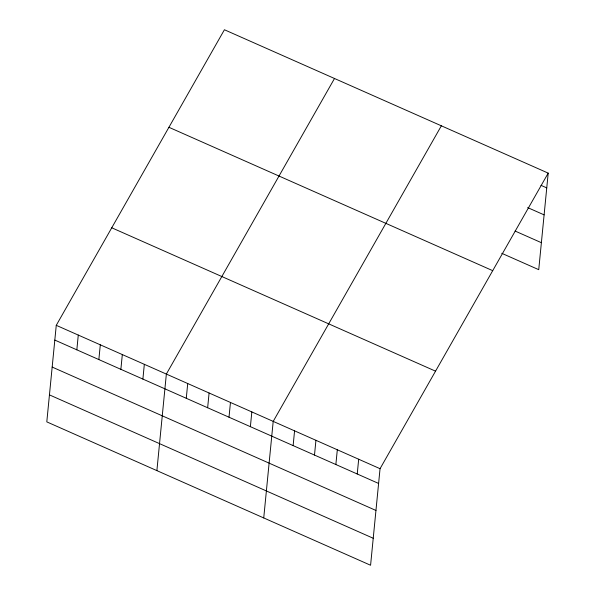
<?xml version="1.0" encoding="UTF-8"?>
<svg xmlns="http://www.w3.org/2000/svg" width="595" height="595" viewBox="0 0 595 595"><rect width="100%" height="100%" fill="white"/><g stroke="black" fill="none" stroke-linecap="round" stroke-linejoin="round"><path stroke-width="0.89" d="M56.265 325.324L46.797 421.877L370.581 565.25L380.049 468.696L548.203 173.123L224.419 29.75L56.265 325.324L380.049 468.696M76.837 349.83L78.28 335.074M98.852 359.581L100.302 344.825M120.874 369.331L122.317 354.575M142.889 379.082L144.332 364.318M156.887 470.623L166.355 374.069L334.502 78.495M186.272 398.293L187.722 383.537M207.648 407.754L209.09 392.998M229.016 417.214L230.458 402.458M250.383 426.682L251.834 411.919M263.734 517.94L273.202 421.386L441.356 125.813M293.127 445.603L294.57 430.847M314.495 455.063L315.938 440.307M335.863 464.531L337.313 449.775M357.231 473.992L358.681 459.236M548.203 173.123L538.735 269.676L501.749 253.299M541.004 185.335L546.753 187.879M527.668 207.596L544.105 214.869M515.077 231.038L541.383 242.686M168.928 127.293L492.712 270.666M111.756 227.788L435.54 371.161M54.822 340.08L378.606 483.452M52.174 367.07L375.958 510.451M49.445 394.887L373.229 538.259"/></g></svg>
